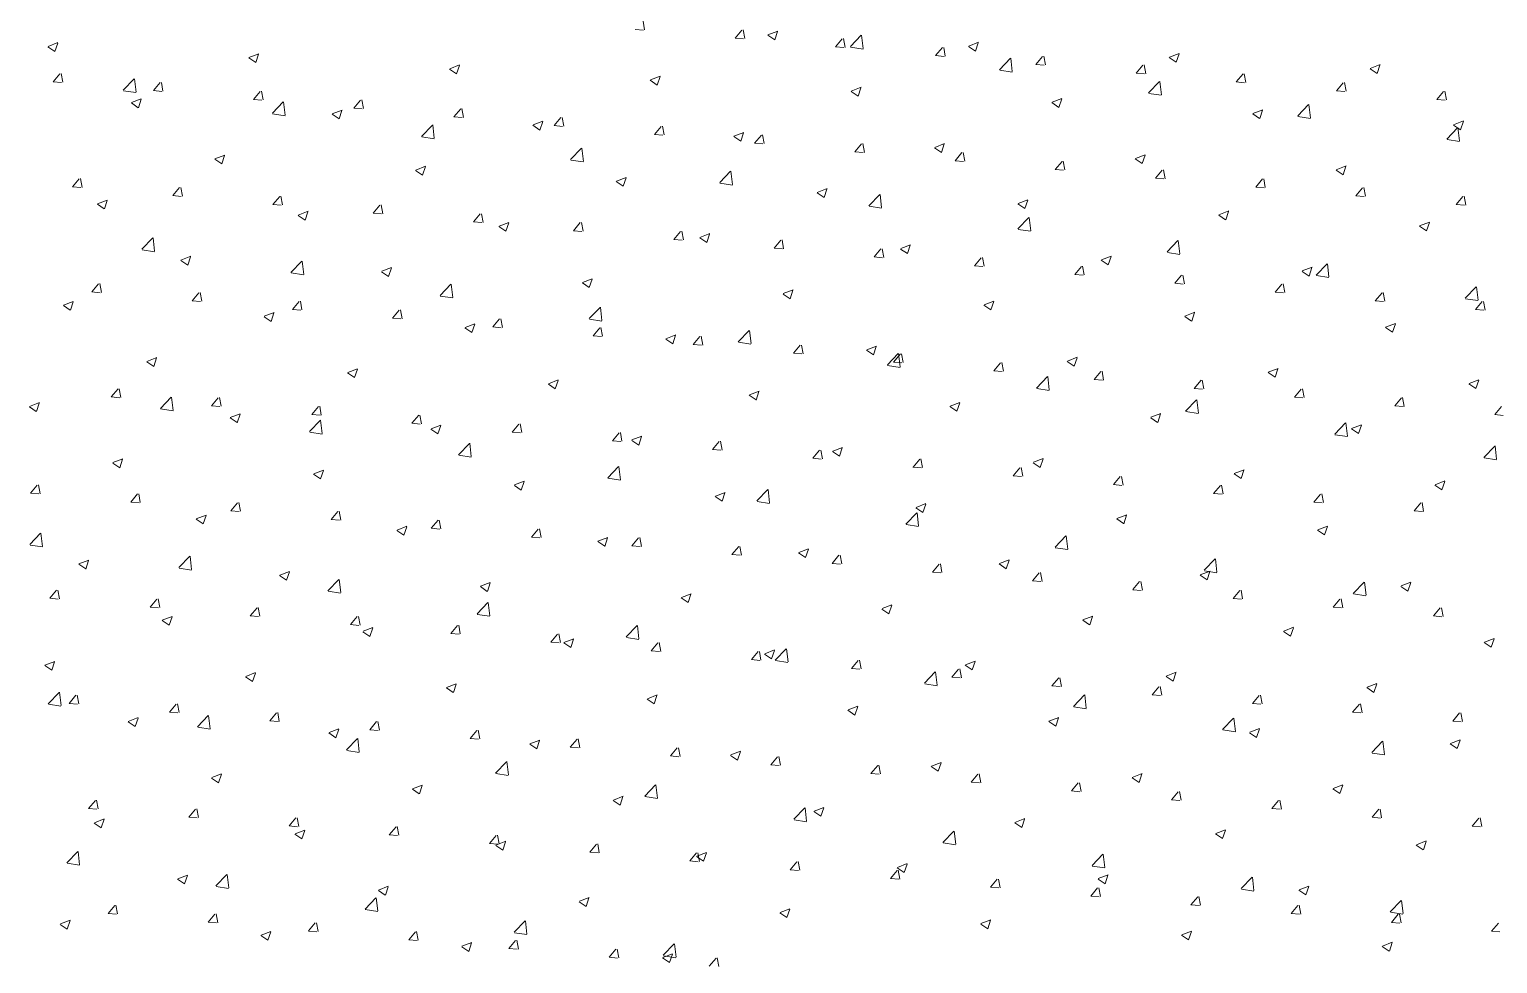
# Model space of a CAD drawing. Header units: millimetres. Extents: x -9869 to 940, y 100 to 694.
# Drawn here: x 441.7 to 468.83, y 320.05 to 337.32 of the extents above; entities that cross this region are included whole.
import ezdxf

# ---------------------------------------------------------------- set-up
doc = ezdxf.new("R2010")
doc.units = ezdxf.units.MM
doc.layers.add('Alvenaria', color=8, linetype='Continuous', lineweight=9)

msp = doc.modelspace()

# ---------------------------------------------------------------- linework, layer by layer
at = {"layer": 'Alvenaria'}
for p, q in [((453.069, 337.306), (453.039, 337.468)), ((452.891, 337.315), (453.046, 337.302)), ((454.743, 337.154), (454.867, 337.302)), ((454.743, 337.153), (454.897, 337.14)), ((454.92, 337.144), (454.89, 337.306)), ((455.343, 337.206), (455.471, 337.12)), ((455.346, 337.214), (455.527, 337.283)), ((455.472, 337.12), (455.524, 337.275)), ((456.869, 336.997), (457.07, 337.207)), ((457.105, 336.962), (457.076, 337.208)), ((442.046, 336.994), (442.175, 336.908)), ((442.05, 337.001), (442.23, 337.071)), ((442.176, 336.907), (442.228, 337.063)), ((456.594, 336.992), (456.718, 337.14)), ((456.594, 336.992), (456.748, 336.978)), ((456.772, 336.982), (456.742, 337.144)), ((456.873, 336.988), (457.103, 336.952)), ((458.445, 336.83), (458.57, 336.978)), ((458.623, 336.82), (458.593, 336.982)), ((459.052, 337), (459.18, 336.913)), ((459.055, 337.007), (459.236, 337.076)), ((459.181, 336.913), (459.233, 337.069)), ((445.755, 336.787), (445.884, 336.701)), ((445.759, 336.795), (445.939, 336.864)), ((445.885, 336.7), (445.937, 336.856)), ((449.468, 336.588), (449.649, 336.657)), ((449.594, 336.494), (449.646, 336.65)), ((458.445, 336.83), (458.6, 336.816)), ((459.623, 336.57), (459.825, 336.78)), ((459.859, 336.535), (459.831, 336.78)), ((460.297, 336.668), (460.421, 336.816)), ((460.297, 336.668), (460.451, 336.654)), ((460.474, 336.658), (460.444, 336.82)), ((462.148, 336.506), (462.272, 336.654)), ((462.325, 336.496), (462.295, 336.658)), ((462.761, 336.793), (462.889, 336.706)), ((462.764, 336.8), (462.945, 336.87)), ((462.89, 336.706), (462.943, 336.862)), ((466.474, 336.594), (466.654, 336.663)), ((466.6, 336.499), (466.652, 336.655)), ((442.142, 336.346), (442.266, 336.494)), ((442.142, 336.346), (442.296, 336.332)), ((442.32, 336.337), (442.29, 336.498)), ((443.438, 336.192), (443.639, 336.401)), ((443.674, 336.157), (443.645, 336.402)), ((444.171, 336.175), (444.141, 336.336)), ((449.465, 336.581), (449.593, 336.494)), ((453.174, 336.374), (453.302, 336.287)), ((453.177, 336.381), (453.358, 336.451)), ((453.303, 336.287), (453.356, 336.443)), ((459.628, 336.561), (459.858, 336.525)), ((462.148, 336.506), (462.302, 336.492)), ((462.378, 336.143), (462.579, 336.352)), ((462.614, 336.108), (462.585, 336.353)), ((463.999, 336.344), (464.123, 336.492)), ((463.999, 336.344), (464.153, 336.33)), ((464.177, 336.334), (464.147, 336.496)), ((466.47, 336.586), (466.599, 336.5)), ((443.443, 336.182), (443.672, 336.147)), ((443.993, 336.184), (444.118, 336.332)), ((443.993, 336.184), (444.148, 336.17)), ((445.845, 336.022), (445.969, 336.17)), ((446.022, 336.013), (445.992, 336.174)), ((456.883, 336.167), (457.012, 336.081)), ((456.887, 336.175), (457.067, 336.244)), ((457.013, 336.08), (457.065, 336.236)), ((462.383, 336.133), (462.612, 336.098)), ((465.85, 336.182), (465.975, 336.33)), ((465.85, 336.182), (466.005, 336.168)), ((466.028, 336.172), (465.998, 336.334)), ((467.702, 336.02), (467.826, 336.168)), ((467.879, 336.011), (467.849, 336.172)), ((443.587, 335.955), (443.715, 335.868)), ((443.59, 335.962), (443.771, 336.032)), ((443.716, 335.868), (443.768, 336.024)), ((445.845, 336.022), (445.999, 336.008)), ((446.193, 335.765), (446.394, 335.974)), ((446.429, 335.73), (446.4, 335.975)), ((447.299, 335.756), (447.48, 335.825)), ((447.425, 335.661), (447.478, 335.817)), ((447.696, 335.86), (447.82, 336.008)), ((447.696, 335.86), (447.85, 335.846)), ((447.873, 335.851), (447.844, 336.012)), ((449.547, 335.698), (449.671, 335.846)), ((449.725, 335.689), (449.695, 335.851)), ((460.592, 335.961), (460.721, 335.874)), ((460.596, 335.968), (460.776, 336.037)), ((460.722, 335.874), (460.774, 336.03)), ((464.305, 335.761), (464.486, 335.831)), ((464.431, 335.667), (464.483, 335.823)), ((465.133, 335.716), (465.334, 335.925)), ((465.368, 335.681), (465.34, 335.926)), ((467.702, 336.02), (467.856, 336.006)), ((446.197, 335.755), (446.427, 335.72)), ((447.296, 335.748), (447.424, 335.662)), ((448.947, 335.338), (449.148, 335.547)), ((449.183, 335.303), (449.155, 335.548)), ((449.547, 335.698), (449.701, 335.684)), ((451.005, 335.542), (451.134, 335.455)), ((451.009, 335.549), (451.189, 335.618)), ((451.135, 335.455), (451.187, 335.611)), ((451.398, 335.536), (451.523, 335.684)), ((451.398, 335.536), (451.553, 335.522)), ((451.576, 335.527), (451.546, 335.689)), ((453.25, 335.374), (453.374, 335.522)), ((453.427, 335.365), (453.397, 335.527)), ((464.302, 335.754), (464.43, 335.667)), ((465.137, 335.706), (465.367, 335.671)), ((468.011, 335.547), (468.139, 335.461)), ((468.014, 335.554), (468.195, 335.624)), ((468.14, 335.46), (468.193, 335.616)), ((448.952, 335.328), (449.181, 335.292)), ((453.25, 335.374), (453.404, 335.361)), ((454.715, 335.335), (454.843, 335.248)), ((454.718, 335.342), (454.899, 335.412)), ((454.844, 335.248), (454.896, 335.404)), ((455.101, 335.212), (455.225, 335.36)), ((455.278, 335.203), (455.249, 335.365)), ((467.887, 335.288), (468.088, 335.498)), ((467.892, 335.279), (468.121, 335.243)), ((468.123, 335.254), (468.094, 335.499)), ((445.131, 334.923), (445.311, 334.992)), ((445.257, 334.829), (445.309, 334.985)), ((451.702, 334.91), (451.903, 335.12)), ((451.938, 334.875), (451.909, 335.121)), ((455.101, 335.212), (455.255, 335.199)), ((456.952, 335.05), (457.077, 335.198)), ((456.952, 335.05), (457.106, 335.037)), ((457.13, 335.041), (457.1, 335.203)), ((458.424, 335.128), (458.552, 335.042)), ((458.427, 335.135), (458.608, 335.205)), ((458.553, 335.041), (458.605, 335.197)), ((458.803, 334.888), (458.928, 335.037)), ((458.981, 334.879), (458.951, 335.041)), ((462.136, 334.929), (462.317, 334.998)), ((462.262, 334.834), (462.315, 334.99)), ((445.127, 334.916), (445.256, 334.829)), ((448.837, 334.709), (448.965, 334.622)), ((448.84, 334.716), (449.021, 334.786)), ((448.966, 334.622), (449.018, 334.778)), ((451.706, 334.901), (451.936, 334.865)), ((458.803, 334.888), (458.958, 334.875)), ((460.655, 334.726), (460.779, 334.875)), ((460.655, 334.726), (460.809, 334.713)), ((460.832, 334.717), (460.802, 334.879)), ((462.133, 334.921), (462.261, 334.835)), ((462.506, 334.564), (462.63, 334.713)), ((462.683, 334.555), (462.654, 334.717)), ((465.842, 334.715), (465.971, 334.628)), ((465.846, 334.722), (466.026, 334.791)), ((465.972, 334.628), (466.024, 334.784)), ((442.5, 334.405), (442.625, 334.553)), ((442.678, 334.395), (442.648, 334.557)), ((452.546, 334.502), (452.674, 334.416)), ((452.549, 334.51), (452.73, 334.579)), ((452.675, 334.415), (452.728, 334.571)), ((454.457, 334.483), (454.658, 334.693)), ((454.461, 334.474), (454.691, 334.438)), ((454.692, 334.448), (454.664, 334.693)), ((462.506, 334.564), (462.66, 334.551)), ((464.357, 334.402), (464.482, 334.551)), ((464.535, 334.393), (464.505, 334.555)), ((442.5, 334.404), (442.654, 334.391)), ((444.351, 334.243), (444.476, 334.391)), ((444.351, 334.242), (444.506, 334.229)), ((444.529, 334.233), (444.499, 334.395)), ((446.203, 334.081), (446.327, 334.229)), ((446.38, 334.071), (446.35, 334.233)), ((456.255, 334.296), (456.384, 334.209)), ((456.259, 334.303), (456.439, 334.372)), ((456.385, 334.209), (456.437, 334.365)), ((457.211, 334.056), (457.412, 334.265)), ((457.447, 334.021), (457.418, 334.266)), ((459.968, 334.096), (460.148, 334.166)), ((464.357, 334.402), (464.511, 334.389)), ((466.208, 334.24), (466.333, 334.389)), ((466.208, 334.24), (466.363, 334.227)), ((466.386, 334.231), (466.356, 334.393)), ((468.06, 334.078), (468.184, 334.227)), ((468.237, 334.069), (468.207, 334.231)), ((442.959, 334.083), (443.087, 333.997)), ((442.962, 334.091), (443.143, 334.16)), ((443.088, 333.996), (443.14, 334.152)), ((446.203, 334.08), (446.357, 334.067)), ((446.671, 333.884), (446.852, 333.953)), ((446.797, 333.79), (446.85, 333.946)), ((448.054, 333.919), (448.178, 334.067)), ((448.054, 333.918), (448.208, 333.905)), ((448.231, 333.909), (448.202, 334.071)), ((449.905, 333.757), (450.03, 333.905)), ((450.083, 333.747), (450.053, 333.909)), ((457.216, 334.046), (457.445, 334.011)), ((459.964, 334.089), (460.093, 334.002)), ((460.094, 334.002), (460.146, 334.158)), ((463.677, 333.89), (463.858, 333.959)), ((463.803, 333.795), (463.855, 333.951)), ((468.06, 334.078), (468.214, 334.065)), ((446.668, 333.877), (446.796, 333.79)), ((449.905, 333.757), (450.059, 333.743)), ((450.377, 333.67), (450.506, 333.583)), ((450.381, 333.677), (450.561, 333.747)), ((450.507, 333.583), (450.559, 333.739)), ((451.756, 333.595), (451.881, 333.743)), ((451.934, 333.585), (451.904, 333.747)), ((459.966, 333.629), (460.167, 333.838)), ((460.201, 333.594), (460.173, 333.839)), ((463.674, 333.882), (463.802, 333.796)), ((467.383, 333.676), (467.511, 333.589)), ((467.386, 333.683), (467.567, 333.752)), ((467.512, 333.589), (467.565, 333.745)), ((443.78, 333.251), (443.982, 333.46)), ((444.016, 333.216), (443.988, 333.461)), ((451.756, 333.595), (451.911, 333.581)), ((453.608, 333.433), (453.732, 333.581)), ((453.608, 333.433), (453.762, 333.419)), ((453.785, 333.423), (453.755, 333.585)), ((454.087, 333.463), (454.215, 333.377)), ((454.09, 333.471), (454.271, 333.54)), ((454.216, 333.376), (454.268, 333.532)), ((455.459, 333.271), (455.583, 333.419)), ((455.637, 333.261), (455.607, 333.423)), ((459.97, 333.619), (460.2, 333.584)), ((462.72, 333.201), (462.921, 333.411)), ((462.956, 333.167), (462.927, 333.412)), ((443.785, 333.241), (444.015, 333.205)), ((444.503, 333.051), (444.683, 333.121)), ((444.629, 332.957), (444.681, 333.113)), ((455.459, 333.271), (455.613, 333.257)), ((457.31, 333.109), (457.435, 333.257)), ((457.31, 333.109), (457.465, 333.095)), ((457.488, 333.099), (457.458, 333.261)), ((457.796, 333.256), (457.924, 333.17)), ((457.799, 333.264), (457.98, 333.333)), ((457.925, 333.17), (457.977, 333.326)), ((459.162, 332.947), (459.286, 333.095)), ((459.339, 332.937), (459.309, 333.099)), ((461.508, 333.057), (461.689, 333.126)), ((461.634, 332.963), (461.687, 333.119)), ((462.725, 333.192), (462.954, 333.156)), ((444.499, 333.044), (444.628, 332.958)), ((446.535, 332.823), (446.736, 333.033)), ((446.54, 332.814), (446.769, 332.778)), ((446.771, 332.788), (446.742, 333.034)), ((448.209, 332.837), (448.337, 332.751)), ((448.212, 332.845), (448.393, 332.914)), ((448.338, 332.751), (448.39, 332.906)), ((459.162, 332.947), (459.316, 332.933)), ((461.013, 332.785), (461.137, 332.933)), ((461.19, 332.776), (461.16, 332.937)), ((461.505, 333.05), (461.633, 332.963)), ((465.214, 332.843), (465.343, 332.756)), ((465.218, 332.85), (465.398, 332.92)), ((465.344, 332.756), (465.396, 332.912)), ((465.475, 332.774), (465.676, 332.984)), ((465.71, 332.739), (465.682, 332.985)), ((442.858, 332.463), (442.983, 332.611)), ((443.036, 332.454), (443.006, 332.616)), ((449.29, 332.396), (449.491, 332.606)), ((449.525, 332.361), (449.497, 332.606)), ((451.918, 332.631), (452.046, 332.544)), ((451.921, 332.638), (452.102, 332.707)), ((452.047, 332.544), (452.1, 332.7)), ((461.013, 332.785), (461.167, 332.771)), ((462.864, 332.623), (462.988, 332.771)), ((462.864, 332.623), (463.018, 332.609)), ((463.042, 332.614), (463.012, 332.775)), ((464.715, 332.461), (464.84, 332.609)), ((464.893, 332.452), (464.863, 332.613)), ((465.479, 332.765), (465.709, 332.729)), ((468.229, 332.347), (468.43, 332.557)), ((468.465, 332.312), (468.436, 332.557)), ((442.334, 332.219), (442.515, 332.288)), ((442.46, 332.125), (442.512, 332.281)), ((442.858, 332.463), (443.013, 332.449)), ((444.71, 332.301), (444.834, 332.449)), ((444.71, 332.301), (444.864, 332.288)), ((444.887, 332.292), (444.857, 332.454)), ((446.561, 332.139), (446.685, 332.287)), ((446.738, 332.13), (446.709, 332.292)), ((449.294, 332.387), (449.524, 332.351)), ((455.627, 332.424), (455.756, 332.337)), ((455.631, 332.431), (455.811, 332.501)), ((455.757, 332.337), (455.809, 332.493)), ((459.34, 332.225), (459.52, 332.294)), ((459.466, 332.13), (459.518, 332.286)), ((464.715, 332.461), (464.87, 332.447)), ((466.567, 332.299), (466.691, 332.447)), ((466.567, 332.299), (466.721, 332.285)), ((466.744, 332.29), (466.714, 332.451)), ((468.234, 332.338), (468.463, 332.302)), ((468.418, 332.137), (468.542, 332.285)), ((468.595, 332.128), (468.566, 332.289)), ((442.331, 332.212), (442.459, 332.125)), ((446.04, 332.005), (446.168, 331.918)), ((446.043, 332.012), (446.224, 332.082)), ((446.169, 331.918), (446.222, 332.074)), ((446.561, 332.139), (446.715, 332.126)), ((448.412, 331.977), (448.536, 332.125)), ((448.59, 331.968), (448.56, 332.13)), ((452.044, 331.969), (452.245, 332.178)), ((452.28, 331.934), (452.251, 332.179)), ((459.336, 332.217), (459.465, 332.131)), ((463.046, 332.011), (463.174, 331.924)), ((463.049, 332.018), (463.23, 332.087)), ((463.175, 331.924), (463.227, 332.08)), ((468.418, 332.137), (468.572, 332.123)), ((448.412, 331.977), (448.566, 331.964)), ((449.749, 331.798), (449.878, 331.712)), ((449.753, 331.806), (449.933, 331.875)), ((449.879, 331.711), (449.931, 331.867)), ((450.263, 331.815), (450.388, 331.964)), ((450.263, 331.815), (450.418, 331.802)), ((450.441, 331.806), (450.411, 331.968)), ((452.049, 331.959), (452.278, 331.924)), ((452.115, 331.653), (452.239, 331.802)), ((452.292, 331.644), (452.262, 331.806)), ((454.799, 331.542), (455, 331.751)), ((455.034, 331.507), (455.006, 331.752)), ((466.755, 331.804), (466.883, 331.717)), ((466.758, 331.811), (466.939, 331.881)), ((466.884, 331.717), (466.937, 331.873)), ((452.115, 331.653), (452.269, 331.64)), ((453.459, 331.592), (453.587, 331.505)), ((453.462, 331.599), (453.643, 331.668)), ((453.588, 331.505), (453.64, 331.661)), ((453.966, 331.491), (454.09, 331.64)), ((453.966, 331.491), (454.12, 331.478)), ((454.143, 331.482), (454.114, 331.644)), ((454.803, 331.532), (455.033, 331.497)), ((455.817, 331.329), (455.942, 331.478)), ((455.995, 331.32), (455.965, 331.482)), ((457.171, 331.392), (457.352, 331.462)), ((457.297, 331.298), (457.349, 331.454)), ((443.875, 331.18), (444.055, 331.249)), ((444.001, 331.086), (444.053, 331.242)), ((455.817, 331.329), (455.971, 331.316)), ((457.168, 331.385), (457.296, 331.298)), ((457.553, 331.114), (457.754, 331.324)), ((457.668, 331.167), (457.793, 331.316)), ((457.789, 331.08), (457.76, 331.325)), ((457.846, 331.158), (457.816, 331.32)), ((460.88, 331.185), (461.061, 331.255)), ((461.006, 331.091), (461.059, 331.247)), ((443.871, 331.173), (444, 331.086)), ((447.581, 330.966), (447.709, 330.879)), ((447.584, 330.973), (447.765, 331.043)), ((447.71, 330.879), (447.762, 331.035)), ((457.558, 331.105), (457.787, 331.069)), ((457.668, 331.167), (457.823, 331.154)), ((459.52, 331.005), (459.644, 331.154)), ((459.52, 331.005), (459.674, 330.992)), ((459.697, 330.996), (459.667, 331.158)), ((460.877, 331.178), (461.005, 331.092)), ((461.371, 330.843), (461.495, 330.992)), ((461.548, 330.834), (461.519, 330.996)), ((464.586, 330.971), (464.715, 330.885)), ((464.59, 330.979), (464.77, 331.048)), ((464.716, 330.885), (464.768, 331.04)), ((443.216, 330.522), (443.341, 330.67)), ((443.394, 330.512), (443.364, 330.674)), ((451.29, 330.759), (451.418, 330.673)), ((451.293, 330.766), (451.474, 330.836)), ((451.419, 330.672), (451.472, 330.828)), ((460.308, 330.687), (460.509, 330.897)), ((460.312, 330.678), (460.542, 330.642)), ((460.543, 330.652), (460.515, 330.898)), ((461.371, 330.843), (461.525, 330.83)), ((463.222, 330.681), (463.347, 330.83)), ((463.222, 330.681), (463.376, 330.668)), ((463.4, 330.672), (463.37, 330.834)), ((465.073, 330.52), (465.198, 330.668)), ((465.251, 330.51), (465.221, 330.672)), ((468.296, 330.765), (468.424, 330.678)), ((468.299, 330.772), (468.48, 330.841)), ((468.425, 330.678), (468.477, 330.834)), ((441.706, 330.347), (441.887, 330.417)), ((441.832, 330.253), (441.884, 330.409)), ((443.216, 330.522), (443.371, 330.508)), ((444.123, 330.309), (444.324, 330.519)), ((444.358, 330.274), (444.33, 330.519)), ((445.068, 330.36), (445.192, 330.508)), ((445.245, 330.35), (445.215, 330.512)), ((454.999, 330.552), (455.128, 330.466)), ((455.003, 330.56), (455.183, 330.629)), ((455.129, 330.465), (455.181, 330.621)), ((458.712, 330.353), (458.892, 330.422)), ((458.838, 330.259), (458.89, 330.415)), ((463.062, 330.26), (463.263, 330.47)), ((463.298, 330.225), (463.27, 330.47)), ((465.073, 330.519), (465.228, 330.506)), ((466.925, 330.358), (467.049, 330.506)), ((467.102, 330.348), (467.072, 330.51)), ((441.703, 330.34), (441.831, 330.253)), ((444.127, 330.3), (444.357, 330.264)), ((445.068, 330.36), (445.222, 330.346)), ((445.412, 330.133), (445.54, 330.047)), ((445.415, 330.141), (445.596, 330.21)), ((445.541, 330.046), (445.594, 330.202)), ((446.919, 330.198), (447.043, 330.346)), ((446.919, 330.198), (447.073, 330.184)), ((447.096, 330.188), (447.067, 330.35)), ((448.77, 330.036), (448.895, 330.184)), ((448.948, 330.026), (448.918, 330.188)), ((458.708, 330.346), (458.837, 330.259)), ((462.418, 330.139), (462.546, 330.052)), ((462.421, 330.146), (462.602, 330.216)), ((462.547, 330.052), (462.599, 330.208)), ((463.067, 330.251), (463.296, 330.215)), ((466.925, 330.357), (467.079, 330.344)), ((468.776, 330.196), (468.9, 330.344)), ((468.776, 330.195), (468.93, 330.182)), ((446.877, 329.882), (447.078, 330.091)), ((446.882, 329.872), (447.111, 329.837)), ((447.113, 329.847), (447.084, 330.092)), ((448.77, 330.036), (448.924, 330.022)), ((449.121, 329.927), (449.25, 329.84)), ((449.125, 329.934), (449.305, 330.003)), ((449.251, 329.84), (449.303, 329.996)), ((450.621, 329.874), (450.746, 330.022)), ((450.621, 329.874), (450.776, 329.86)), ((450.799, 329.864), (450.769, 330.026)), ((452.473, 329.712), (452.597, 329.86)), ((452.65, 329.703), (452.62, 329.864)), ((465.817, 329.833), (466.018, 330.042)), ((466.053, 329.798), (466.024, 330.043)), ((466.127, 329.932), (466.255, 329.846)), ((466.13, 329.94), (466.311, 330.009)), ((466.256, 329.845), (466.309, 330.001)), ((449.632, 329.455), (449.833, 329.664)), ((449.867, 329.42), (449.839, 329.665)), ((452.473, 329.712), (452.627, 329.698)), ((452.831, 329.72), (452.959, 329.633)), ((452.834, 329.727), (453.015, 329.797)), ((452.96, 329.633), (453.012, 329.789)), ((454.324, 329.55), (454.448, 329.698)), ((454.502, 329.541), (454.472, 329.702)), ((456.543, 329.521), (456.724, 329.59)), ((456.669, 329.426), (456.721, 329.582)), ((465.821, 329.823), (466.051, 329.788)), ((468.572, 329.406), (468.773, 329.615)), ((468.807, 329.371), (468.779, 329.616)), ((443.243, 329.301), (443.372, 329.214)), ((443.247, 329.308), (443.427, 329.378)), ((443.373, 329.214), (443.425, 329.37)), ((449.636, 329.445), (449.866, 329.41)), ((454.324, 329.55), (454.478, 329.536)), ((456.175, 329.388), (456.3, 329.536)), ((456.175, 329.388), (456.329, 329.374)), ((456.353, 329.379), (456.323, 329.54)), ((456.54, 329.513), (456.668, 329.427)), ((458.027, 329.226), (458.151, 329.374)), ((458.204, 329.217), (458.174, 329.378)), ((460.249, 329.307), (460.377, 329.22)), ((460.252, 329.314), (460.433, 329.383)), ((460.378, 329.22), (460.431, 329.376)), ((468.576, 329.396), (468.806, 329.361)), ((446.953, 329.094), (447.081, 329.008)), ((446.956, 329.102), (447.137, 329.171)), ((447.082, 329.007), (447.134, 329.163)), ((452.386, 329.027), (452.587, 329.237)), ((452.391, 329.018), (452.62, 328.982)), ((452.622, 328.993), (452.593, 329.238)), ((458.026, 329.226), (458.181, 329.212)), ((459.878, 329.064), (460.002, 329.212)), ((459.878, 329.064), (460.032, 329.05)), ((460.055, 329.055), (460.025, 329.216)), ((461.729, 328.902), (461.853, 329.05)), ((461.907, 328.893), (461.877, 329.054)), ((463.958, 329.1), (464.087, 329.013)), ((463.962, 329.107), (464.142, 329.177)), ((464.088, 329.013), (464.14, 329.169)), ((441.723, 328.742), (441.848, 328.891)), ((441.723, 328.742), (441.878, 328.729)), ((441.901, 328.733), (441.871, 328.895)), ((450.662, 328.888), (450.79, 328.801)), ((450.665, 328.895), (450.846, 328.964)), ((450.791, 328.801), (450.844, 328.957)), ((454.375, 328.688), (454.555, 328.757)), ((454.501, 328.594), (454.553, 328.75)), ((455.141, 328.6), (455.342, 328.81)), ((455.377, 328.565), (455.348, 328.811)), ((461.729, 328.902), (461.883, 328.888)), ((463.58, 328.74), (463.705, 328.888)), ((463.58, 328.74), (463.735, 328.726)), ((463.758, 328.731), (463.728, 328.893)), ((467.668, 328.893), (467.796, 328.807)), ((467.671, 328.9), (467.852, 328.97)), ((467.797, 328.806), (467.849, 328.962)), ((443.575, 328.58), (443.699, 328.729)), ((443.575, 328.58), (443.729, 328.567)), ((443.752, 328.571), (443.722, 328.733)), ((445.426, 328.418), (445.55, 328.567)), ((445.603, 328.409), (445.573, 328.571)), ((454.371, 328.681), (454.5, 328.594)), ((455.145, 328.591), (455.375, 328.555)), ((458.08, 328.474), (458.209, 328.387)), ((458.084, 328.481), (458.264, 328.551)), ((458.21, 328.387), (458.262, 328.543)), ((465.432, 328.578), (465.556, 328.726)), ((465.432, 328.578), (465.586, 328.564)), ((465.609, 328.569), (465.579, 328.731)), ((467.283, 328.416), (467.407, 328.564)), ((467.46, 328.407), (467.43, 328.569)), ((444.784, 328.262), (444.912, 328.175)), ((444.787, 328.269), (444.968, 328.338)), ((444.913, 328.175), (444.966, 328.331)), ((445.426, 328.418), (445.58, 328.405)), ((447.277, 328.256), (447.401, 328.405)), ((447.277, 328.256), (447.431, 328.243)), ((447.455, 328.247), (447.425, 328.409)), ((449.128, 328.094), (449.253, 328.243)), ((449.306, 328.085), (449.276, 328.247)), ((457.895, 328.173), (458.097, 328.383)), ((458.131, 328.138), (458.103, 328.383)), ((461.79, 328.267), (461.918, 328.181)), ((461.793, 328.275), (461.974, 328.344)), ((461.919, 328.18), (461.971, 328.336)), ((467.283, 328.416), (467.437, 328.403)), ((441.71, 327.795), (441.911, 328.004)), ((441.946, 327.76), (441.917, 328.005)), ((448.493, 328.055), (448.622, 327.968)), ((448.497, 328.062), (448.677, 328.132)), ((448.623, 327.968), (448.675, 328.124)), ((449.128, 328.094), (449.283, 328.081)), ((450.98, 327.932), (451.104, 328.081)), ((450.98, 327.932), (451.134, 327.919)), ((451.157, 327.923), (451.127, 328.085)), ((457.9, 328.164), (458.13, 328.128)), ((460.65, 327.746), (460.851, 327.955)), ((460.886, 327.711), (460.857, 327.956)), ((465.499, 328.061), (465.627, 327.974)), ((465.502, 328.068), (465.683, 328.137)), ((465.628, 327.974), (465.681, 328.13)), ((441.715, 327.785), (441.944, 327.75)), ((452.203, 327.848), (452.331, 327.762)), ((452.206, 327.856), (452.387, 327.925)), ((452.332, 327.761), (452.384, 327.917)), ((452.831, 327.77), (452.955, 327.919)), ((452.831, 327.77), (452.985, 327.757)), ((453.008, 327.761), (452.979, 327.923)), ((454.682, 327.608), (454.807, 327.757)), ((454.86, 327.599), (454.83, 327.761)), ((455.915, 327.649), (456.096, 327.718)), ((456.041, 327.555), (456.093, 327.711)), ((460.655, 327.736), (460.884, 327.701)), ((442.615, 327.429), (442.744, 327.343)), ((442.619, 327.437), (442.799, 327.506)), ((442.745, 327.342), (442.797, 327.498)), ((444.465, 327.368), (444.666, 327.577)), ((444.701, 327.333), (444.672, 327.578)), ((454.682, 327.608), (454.836, 327.595)), ((455.912, 327.642), (456.04, 327.555)), ((456.533, 327.446), (456.658, 327.595)), ((456.533, 327.446), (456.688, 327.433)), ((456.711, 327.437), (456.681, 327.599)), ((458.385, 327.285), (458.509, 327.433)), ((458.562, 327.275), (458.532, 327.437)), ((459.621, 327.435), (459.749, 327.348)), ((459.624, 327.442), (459.805, 327.512)), ((459.75, 327.348), (459.803, 327.504)), ((463.405, 327.319), (463.606, 327.528)), ((463.64, 327.284), (463.612, 327.529)), ((444.469, 327.358), (444.699, 327.323)), ((446.325, 327.223), (446.453, 327.136)), ((446.328, 327.23), (446.509, 327.299)), ((446.454, 327.136), (446.506, 327.292)), ((447.219, 326.94), (447.42, 327.15)), ((447.455, 326.906), (447.427, 327.151)), ((458.385, 327.284), (458.539, 327.271)), ((460.236, 327.123), (460.36, 327.271)), ((460.236, 327.122), (460.39, 327.109)), ((460.413, 327.113), (460.384, 327.275)), ((462.265, 326.951), (462.235, 327.113)), ((463.33, 327.228), (463.459, 327.142)), ((463.334, 327.236), (463.514, 327.305)), ((463.409, 327.309), (463.639, 327.274)), ((463.46, 327.141), (463.512, 327.297)), ((442.081, 326.801), (442.206, 326.949)), ((442.259, 326.791), (442.229, 326.953)), ((447.224, 326.931), (447.453, 326.895)), ((450.034, 327.016), (450.162, 326.929)), ((450.037, 327.023), (450.218, 327.093)), ((450.163, 326.929), (450.216, 327.085)), ((453.747, 326.816), (453.927, 326.886)), ((453.873, 326.722), (453.925, 326.878)), ((462.087, 326.961), (462.212, 327.109)), ((462.087, 326.96), (462.241, 326.947)), ((463.938, 326.799), (464.063, 326.947)), ((464.116, 326.789), (464.086, 326.951)), ((466.159, 326.891), (466.36, 327.101)), ((466.164, 326.882), (466.393, 326.846)), ((466.395, 326.857), (466.366, 327.102)), ((467.04, 327.022), (467.168, 326.935)), ((467.043, 327.029), (467.224, 327.098)), ((467.169, 326.935), (467.221, 327.091)), ((442.081, 326.801), (442.236, 326.787)), ((443.933, 326.639), (444.057, 326.787)), ((443.933, 326.639), (444.087, 326.625)), ((444.11, 326.63), (444.08, 326.791)), ((445.784, 326.477), (445.908, 326.625)), ((445.961, 326.468), (445.932, 326.629)), ((449.974, 326.513), (450.175, 326.723)), ((450.21, 326.478), (450.181, 326.723)), ((453.743, 326.809), (453.872, 326.723)), ((457.452, 326.602), (457.581, 326.516)), ((457.456, 326.61), (457.636, 326.679)), ((457.582, 326.516), (457.634, 326.672)), ((463.938, 326.799), (464.093, 326.785)), ((465.79, 326.637), (465.914, 326.785)), ((465.79, 326.637), (465.944, 326.623)), ((465.967, 326.627), (465.937, 326.789)), ((467.641, 326.475), (467.765, 326.623)), ((467.818, 326.465), (467.789, 326.627)), ((444.156, 326.39), (444.284, 326.304)), ((444.159, 326.397), (444.34, 326.467)), ((444.285, 326.303), (444.338, 326.459)), ((445.784, 326.477), (445.938, 326.463)), ((447.635, 326.315), (447.76, 326.463)), ((447.635, 326.315), (447.789, 326.301)), ((447.813, 326.306), (447.783, 326.467)), ((449.486, 326.153), (449.611, 326.301)), ((449.664, 326.144), (449.634, 326.305)), ((449.978, 326.504), (450.208, 326.468)), ((461.162, 326.396), (461.29, 326.309)), ((461.165, 326.403), (461.346, 326.472)), ((461.291, 326.309), (461.343, 326.465)), ((467.641, 326.475), (467.795, 326.461)), ((447.865, 326.183), (447.994, 326.097)), ((447.869, 326.191), (448.049, 326.26)), ((447.995, 326.097), (448.047, 326.252)), ((449.486, 326.153), (449.641, 326.139)), ((451.338, 325.991), (451.462, 326.139)), ((451.515, 325.982), (451.485, 326.143)), ((451.578, 325.984), (451.759, 326.053)), ((451.704, 325.89), (451.756, 326.046)), ((452.729, 326.086), (452.93, 326.296)), ((452.733, 326.077), (452.963, 326.041)), ((452.964, 326.051), (452.936, 326.296)), ((464.871, 326.189), (464.999, 326.102)), ((464.874, 326.196), (465.055, 326.266)), ((465, 326.102), (465.053, 326.258)), ((468.584, 325.99), (468.764, 326.059)), ((468.71, 325.895), (468.762, 326.051)), ((451.338, 325.991), (451.492, 325.977)), ((451.575, 325.977), (451.703, 325.89)), ((453.189, 325.829), (453.313, 325.977)), ((453.189, 325.829), (453.343, 325.815)), ((453.366, 325.82), (453.337, 325.981)), ((455.04, 325.667), (455.165, 325.815)), ((455.218, 325.658), (455.188, 325.819)), ((455.284, 325.77), (455.412, 325.683)), ((455.287, 325.777), (455.468, 325.847)), ((455.413, 325.683), (455.465, 325.839)), ((455.483, 325.659), (455.684, 325.868)), ((455.719, 325.624), (455.69, 325.869)), ((468.58, 325.982), (468.709, 325.896)), ((441.987, 325.558), (442.116, 325.471)), ((441.991, 325.565), (442.171, 325.634)), ((442.117, 325.471), (442.169, 325.627)), ((455.04, 325.667), (455.194, 325.653)), ((455.488, 325.649), (455.717, 325.614)), ((456.891, 325.505), (457.016, 325.653)), ((456.891, 325.505), (457.046, 325.491)), ((457.069, 325.496), (457.039, 325.658)), ((458.743, 325.343), (458.867, 325.491)), ((458.92, 325.334), (458.89, 325.496)), ((458.993, 325.563), (459.121, 325.477)), ((458.996, 325.571), (459.177, 325.64)), ((459.122, 325.476), (459.175, 325.632)), ((445.697, 325.351), (445.825, 325.264)), ((445.7, 325.358), (445.881, 325.428)), ((445.826, 325.264), (445.878, 325.42)), ((449.409, 325.152), (449.59, 325.221)), ((458.238, 325.232), (458.439, 325.441)), ((458.242, 325.222), (458.472, 325.186)), ((458.473, 325.197), (458.445, 325.442)), ((458.743, 325.343), (458.897, 325.329)), ((460.594, 325.181), (460.718, 325.329)), ((460.772, 325.172), (460.742, 325.334)), ((462.702, 325.357), (462.831, 325.27)), ((462.706, 325.364), (462.886, 325.433)), ((462.832, 325.27), (462.884, 325.426)), ((466.415, 325.157), (466.596, 325.227)), ((466.541, 325.063), (466.593, 325.219)), ((442.052, 324.853), (442.254, 325.063)), ((442.288, 324.819), (442.26, 325.064)), ((442.439, 324.859), (442.564, 325.008)), ((442.617, 324.85), (442.587, 325.012)), ((449.406, 325.144), (449.534, 325.058)), ((449.535, 325.057), (449.588, 325.213)), ((453.119, 324.945), (453.299, 325.014)), ((453.245, 324.851), (453.297, 325.007)), ((460.594, 325.181), (460.748, 325.168)), ((460.992, 324.804), (461.193, 325.014)), ((461.228, 324.77), (461.199, 325.015)), ((462.445, 325.019), (462.57, 325.167)), ((462.445, 325.019), (462.6, 325.006)), ((462.623, 325.01), (462.593, 325.172)), ((464.297, 324.857), (464.421, 325.006)), ((464.474, 324.848), (464.444, 325.01)), ((466.412, 325.15), (466.54, 325.063)), ((442.057, 324.844), (442.287, 324.808)), ((442.439, 324.859), (442.594, 324.846)), ((444.291, 324.697), (444.415, 324.846)), ((444.291, 324.697), (444.445, 324.684)), ((444.468, 324.688), (444.438, 324.85)), ((446.142, 324.535), (446.266, 324.684)), ((446.32, 324.526), (446.29, 324.688)), ((453.115, 324.938), (453.244, 324.851)), ((456.824, 324.731), (456.953, 324.644)), ((456.828, 324.738), (457.008, 324.808)), ((456.954, 324.644), (457.006, 324.8)), ((460.997, 324.795), (461.226, 324.759)), ((464.297, 324.857), (464.451, 324.844)), ((466.148, 324.695), (466.272, 324.844)), ((466.148, 324.695), (466.302, 324.682)), ((466.325, 324.686), (466.295, 324.848)), ((467.999, 324.533), (468.124, 324.682)), ((468.177, 324.524), (468.147, 324.686)), ((443.528, 324.519), (443.656, 324.432)), ((443.531, 324.526), (443.712, 324.595)), ((443.657, 324.432), (443.71, 324.588)), ((444.807, 324.426), (445.008, 324.636)), ((444.812, 324.417), (445.041, 324.381)), ((445.043, 324.391), (445.014, 324.636)), ((446.142, 324.535), (446.296, 324.522)), ((447.993, 324.373), (448.118, 324.522)), ((448.171, 324.364), (448.141, 324.526)), ((460.534, 324.524), (460.662, 324.438)), ((460.537, 324.531), (460.718, 324.601)), ((460.663, 324.437), (460.715, 324.593)), ((463.747, 324.377), (463.948, 324.587)), ((463.982, 324.342), (463.954, 324.587)), ((467.999, 324.533), (468.153, 324.52)), ((447.237, 324.312), (447.366, 324.225)), ((447.241, 324.319), (447.421, 324.388)), ((447.367, 324.225), (447.419, 324.381)), ((447.562, 323.999), (447.763, 324.209)), ((447.797, 323.964), (447.769, 324.209)), ((447.993, 324.373), (448.148, 324.36)), ((449.845, 324.212), (449.969, 324.36)), ((449.845, 324.211), (449.999, 324.198)), ((450.022, 324.202), (449.992, 324.364)), ((450.95, 324.112), (451.131, 324.182)), ((451.076, 324.018), (451.128, 324.174)), ((451.696, 324.05), (451.82, 324.198)), ((451.873, 324.04), (451.844, 324.202)), ((463.751, 324.368), (463.981, 324.332)), ((464.243, 324.317), (464.371, 324.231)), ((464.246, 324.325), (464.427, 324.394)), ((464.372, 324.23), (464.425, 324.386)), ((466.501, 323.95), (466.702, 324.16)), ((466.737, 323.915), (466.708, 324.16)), ((467.956, 324.118), (468.136, 324.187)), ((468.082, 324.024), (468.134, 324.18)), ((447.566, 323.99), (447.796, 323.954)), ((450.947, 324.105), (451.075, 324.019)), ((451.696, 324.049), (451.85, 324.036)), ((453.547, 323.888), (453.672, 324.036)), ((453.547, 323.887), (453.701, 323.874)), ((453.725, 323.878), (453.695, 324.04)), ((454.656, 323.898), (454.784, 323.812)), ((454.659, 323.906), (454.84, 323.975)), ((454.785, 323.811), (454.837, 323.967)), ((455.398, 323.726), (455.523, 323.874)), ((455.576, 323.716), (455.546, 323.878)), ((466.506, 323.94), (466.735, 323.905)), ((467.952, 324.111), (468.081, 324.024)), ((450.316, 323.572), (450.517, 323.781)), ((450.552, 323.537), (450.523, 323.782)), ((455.398, 323.726), (455.553, 323.712)), ((457.25, 323.564), (457.374, 323.712)), ((457.427, 323.554), (457.397, 323.716)), ((458.365, 323.692), (458.493, 323.605)), ((458.368, 323.699), (458.549, 323.768)), ((458.494, 323.605), (458.547, 323.761)), ((445.069, 323.479), (445.197, 323.393)), ((445.072, 323.487), (445.253, 323.556)), ((445.198, 323.392), (445.25, 323.548)), ((448.781, 323.28), (448.962, 323.349)), ((448.907, 323.186), (448.96, 323.342)), ((450.321, 323.562), (450.55, 323.527)), ((453.071, 323.145), (453.272, 323.354)), ((453.306, 323.11), (453.278, 323.355)), ((457.25, 323.564), (457.404, 323.55)), ((459.101, 323.402), (459.225, 323.55)), ((459.101, 323.402), (459.255, 323.388)), ((459.278, 323.392), (459.249, 323.554)), ((460.952, 323.24), (461.077, 323.388)), ((461.13, 323.23), (461.1, 323.392)), ((462.074, 323.485), (462.203, 323.398)), ((462.078, 323.492), (462.258, 323.562)), ((462.204, 323.398), (462.256, 323.554)), ((465.787, 323.286), (465.968, 323.355)), ((465.913, 323.191), (465.965, 323.347)), ((442.798, 322.918), (442.922, 323.066)), ((442.975, 322.909), (442.945, 323.07)), ((448.778, 323.273), (448.906, 323.186)), ((452.487, 323.066), (452.616, 322.979)), ((452.491, 323.073), (452.671, 323.143)), ((452.617, 322.979), (452.669, 323.135)), ((453.075, 323.135), (453.305, 323.099)), ((460.952, 323.24), (461.106, 323.226)), ((462.803, 323.078), (462.928, 323.226)), ((462.803, 323.078), (462.958, 323.064)), ((462.981, 323.068), (462.951, 323.23)), ((464.655, 322.916), (464.779, 323.064)), ((464.832, 322.906), (464.802, 323.068)), ((465.784, 323.278), (465.912, 323.192)), ((442.798, 322.918), (442.952, 322.904)), ((444.649, 322.756), (444.773, 322.904)), ((444.826, 322.747), (444.797, 322.908)), ((455.825, 322.717), (456.026, 322.927)), ((456.061, 322.683), (456.032, 322.928)), ((456.196, 322.859), (456.325, 322.773)), ((456.2, 322.867), (456.38, 322.936)), ((456.326, 322.772), (456.378, 322.928)), ((464.655, 322.916), (464.809, 322.902)), ((466.506, 322.754), (466.63, 322.902)), ((466.683, 322.744), (466.654, 322.906)), ((442.9, 322.647), (443.028, 322.56)), ((442.903, 322.654), (443.084, 322.724)), ((443.029, 322.56), (443.082, 322.716)), ((444.649, 322.756), (444.803, 322.742)), ((446.5, 322.594), (446.625, 322.742)), ((446.5, 322.594), (446.654, 322.58)), ((446.613, 322.447), (446.793, 322.517)), ((446.678, 322.585), (446.648, 322.746)), ((446.739, 322.353), (446.791, 322.509)), ((448.351, 322.432), (448.476, 322.58)), ((448.529, 322.423), (448.499, 322.585)), ((455.83, 322.708), (456.059, 322.672)), ((459.906, 322.653), (460.034, 322.566)), ((459.909, 322.66), (460.09, 322.729)), ((460.035, 322.566), (460.087, 322.722)), ((463.618, 322.453), (463.799, 322.522)), ((463.744, 322.359), (463.797, 322.515)), ((466.506, 322.754), (466.66, 322.74)), ((468.357, 322.592), (468.482, 322.74)), ((468.357, 322.592), (468.511, 322.578)), ((468.535, 322.583), (468.505, 322.744)), ((446.609, 322.44), (446.738, 322.354)), ((448.351, 322.432), (448.506, 322.418)), ((450.203, 322.27), (450.327, 322.418)), ((450.203, 322.27), (450.357, 322.256)), ((450.319, 322.233), (450.447, 322.147)), ((450.322, 322.241), (450.503, 322.31)), ((450.38, 322.261), (450.35, 322.423)), ((450.448, 322.147), (450.5, 322.303)), ((452.054, 322.108), (452.178, 322.256)), ((452.231, 322.099), (452.202, 322.261)), ((458.58, 322.29), (458.781, 322.5)), ((458.584, 322.281), (458.814, 322.245)), ((458.815, 322.255), (458.787, 322.5)), ((463.615, 322.446), (463.743, 322.359)), ((467.324, 322.239), (467.453, 322.153)), ((467.328, 322.246), (467.508, 322.316)), ((467.454, 322.152), (467.506, 322.308)), ((442.395, 321.912), (442.596, 322.122)), ((442.63, 321.877), (442.602, 322.122)), ((452.054, 322.108), (452.208, 322.095)), ((453.905, 321.946), (454.03, 322.094)), ((454.028, 322.027), (454.156, 321.94)), ((454.031, 322.034), (454.212, 322.103)), ((454.083, 321.937), (454.053, 322.099)), ((454.157, 321.94), (454.209, 322.096)), ((461.334, 321.863), (461.535, 322.073)), ((461.57, 321.828), (461.542, 322.073)), ((442.399, 321.903), (442.629, 321.867)), ((445.149, 321.485), (445.35, 321.694)), ((445.385, 321.45), (445.356, 321.695)), ((453.905, 321.946), (454.059, 321.933)), ((455.756, 321.784), (455.881, 321.932)), ((455.756, 321.784), (455.911, 321.771)), ((455.934, 321.775), (455.904, 321.937)), ((457.608, 321.622), (457.732, 321.771)), ((457.737, 321.82), (457.865, 321.733)), ((457.74, 321.827), (457.921, 321.897)), ((457.785, 321.613), (457.755, 321.775)), ((457.866, 321.733), (457.919, 321.889)), ((461.339, 321.853), (461.568, 321.818)), ((461.45, 321.621), (461.63, 321.69)), ((444.441, 321.608), (444.569, 321.521)), ((444.444, 321.615), (444.625, 321.684)), ((444.57, 321.521), (444.622, 321.677)), ((445.154, 321.475), (445.383, 321.44)), ((448.153, 321.408), (448.334, 321.478)), ((448.279, 321.314), (448.332, 321.47)), ((457.608, 321.622), (457.762, 321.609)), ((459.459, 321.46), (459.583, 321.609)), ((459.459, 321.46), (459.613, 321.447)), ((459.637, 321.451), (459.607, 321.613)), ((461.31, 321.298), (461.435, 321.447)), ((461.446, 321.613), (461.575, 321.527)), ((461.488, 321.289), (461.458, 321.451)), ((461.576, 321.526), (461.628, 321.682)), ((464.089, 321.436), (464.29, 321.645)), ((464.093, 321.426), (464.323, 321.391)), ((464.325, 321.401), (464.296, 321.646)), ((465.159, 321.414), (465.34, 321.483)), ((465.285, 321.32), (465.337, 321.476)), ((447.904, 321.058), (448.105, 321.267)), ((448.139, 321.023), (448.111, 321.268)), ((448.15, 321.401), (448.278, 321.314)), ((451.859, 321.194), (451.988, 321.108)), ((451.863, 321.202), (452.043, 321.271)), ((451.989, 321.107), (452.041, 321.263)), ((461.31, 321.298), (461.465, 321.285)), ((463.162, 321.136), (463.286, 321.285)), ((463.339, 321.127), (463.309, 321.289)), ((465.156, 321.407), (465.284, 321.32)), ((466.844, 321.009), (467.045, 321.218)), ((467.079, 320.974), (467.051, 321.219)), ((443.156, 320.977), (443.28, 321.125)), ((443.156, 320.976), (443.31, 320.963)), ((443.333, 320.967), (443.303, 321.129)), ((445.007, 320.815), (445.131, 320.963)), ((445.185, 320.805), (445.155, 320.967)), ((447.908, 321.048), (448.138, 321.012)), ((455.568, 320.988), (455.697, 320.901)), ((455.572, 320.995), (455.752, 321.064)), ((455.698, 320.901), (455.75, 321.057)), ((463.162, 321.136), (463.316, 321.123)), ((465.013, 320.974), (465.137, 321.123)), ((465.013, 320.974), (465.167, 320.961)), ((465.19, 320.965), (465.16, 321.127)), ((466.848, 320.999), (467.078, 320.963)), ((466.864, 320.812), (466.988, 320.961)), ((467.042, 320.803), (467.012, 320.965)), ((442.272, 320.775), (442.4, 320.689)), ((442.275, 320.783), (442.456, 320.852)), ((442.401, 320.688), (442.454, 320.844)), ((445.007, 320.814), (445.161, 320.801)), ((445.985, 320.576), (446.165, 320.645)), ((446.111, 320.482), (446.163, 320.638)), ((446.858, 320.653), (446.983, 320.801)), ((446.858, 320.652), (447.013, 320.639)), ((447.036, 320.643), (447.006, 320.805)), ((448.71, 320.491), (448.834, 320.639)), ((448.887, 320.481), (448.857, 320.643)), ((450.658, 320.63), (450.859, 320.84)), ((450.663, 320.621), (450.892, 320.585)), ((450.894, 320.596), (450.865, 320.841)), ((459.278, 320.781), (459.406, 320.694)), ((459.281, 320.788), (459.462, 320.858)), ((459.407, 320.694), (459.459, 320.85)), ((462.99, 320.581), (463.171, 320.651)), ((463.116, 320.487), (463.169, 320.643)), ((466.864, 320.812), (467.018, 320.799)), ((468.715, 320.65), (468.84, 320.799)), ((468.715, 320.65), (468.87, 320.637)), ((445.981, 320.569), (446.11, 320.482)), ((448.71, 320.491), (448.864, 320.477)), ((449.691, 320.362), (449.819, 320.275)), ((449.694, 320.369), (449.875, 320.439)), ((449.82, 320.275), (449.872, 320.431)), ((450.561, 320.329), (450.685, 320.477)), ((450.738, 320.319), (450.708, 320.481)), ((453.413, 320.203), (453.614, 320.413)), ((453.649, 320.168), (453.62, 320.413)), ((462.987, 320.574), (463.115, 320.488)), ((466.696, 320.367), (466.825, 320.281)), ((466.7, 320.375), (466.88, 320.444)), ((466.826, 320.281), (466.878, 320.437)), ((450.561, 320.329), (450.715, 320.315)), ((452.412, 320.167), (452.536, 320.315)), ((452.412, 320.167), (452.566, 320.153)), ((452.59, 320.157), (452.56, 320.319)), ((453.4, 320.155), (453.528, 320.069)), ((453.403, 320.162), (453.584, 320.232)), ((453.417, 320.194), (453.647, 320.158)), ((453.529, 320.068), (453.581, 320.224)), ((454.263, 320.005), (454.388, 320.153)), ((454.441, 319.995), (454.411, 320.157))]:
    msp.add_line(p, q, dxfattribs=at)

doc.saveas('drawing.dxf')
